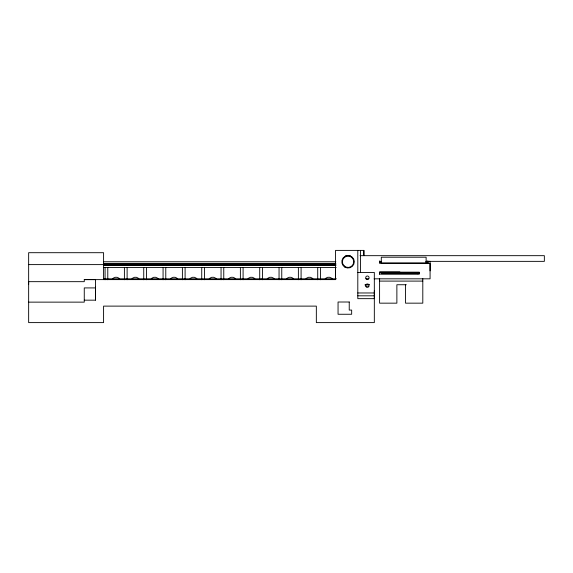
<?xml version="1.0" encoding="UTF-8"?>
<svg xmlns="http://www.w3.org/2000/svg" width="573" height="573" viewBox="0 0 573 573"><rect width="100%" height="100%" fill="white"/><g stroke="black" fill="none" stroke-linecap="round" stroke-linejoin="round"><path stroke-width="0.86" d="M84.267 300.166L95.44 300.166L95.447 279.617L84.267 279.624L84.267 281.672L28.65 281.665L28.65 322.606L103.584 322.606L103.584 306.118L316.339 306.118L316.339 322.606L374.327 322.606L374.327 290.697M357.803 250.394L357.803 298.655L374.327 298.655L374.327 272.454L357.803 272.454M360.453 272.454L360.453 250.394M363.869 250.394L363.869 255.644L363.869 250.394L335.556 250.394L335.556 279.617L84.267 279.617M379.591 278.535L379.591 281.099L422.802 281.099M379.591 274.266L379.591 272.161L419.286 272.161L419.286 274.095L379.591 274.095L379.591 271.989L399.918 271.989M381.296 272.562L381.296 273.701L419.393 273.701M430.079 270.857L430.079 264.031M345.712 255.673L350.189 255.673M360.03 255.673L544.35 255.673L544.35 261.36L426.018 261.36M426.104 261.36L430.079 261.36L430.079 278.822L374.112 278.822M379.591 261.36L381.382 261.36M103.656 261.768L335.878 261.768M426.119 261.761L428.497 261.761M379.591 262.355L381.296 262.355M428.497 262.95L381.296 262.95L381.296 257.213L426.119 257.213L426.119 262.95M430.079 263.344L379.591 263.351L379.591 260.93M103.656 263.702L335.878 263.702M103.656 264.182L335.878 264.182M28.65 264.611L103.591 264.611M103.656 265.041L335.878 265.041M103.656 265.521L335.878 265.521M103.656 267.455L336.222 267.455M379.591 272.562L419.393 272.562M103.584 278.822L336.387 278.822M365.918 278.822L368.783 278.822M365.022 284.509L369.499 284.509M406.307 284.738L396.874 284.738L396.874 303.16L379.591 303.16L379.591 278.7M95.44 287.918L84.267 287.918L84.267 302.136L28.65 302.136M357.803 292.968L374.327 292.968M357.803 295.811L374.327 295.811M261.983 278.822L262.642 279.481M184.664 278.822L185.323 279.481M107.337 278.822L107.996 279.481M427.809 260.93L427.802 263.351M422.802 278.628L422.802 303.16L405.519 303.16L405.519 284.738M335.563 267.455L335.563 278.822M320.422 267.419L320.422 279.739M317.714 267.419L317.714 279.739M301.09 267.419L301.09 279.739M298.383 267.419L298.383 279.739M281.758 267.419L281.758 279.739M279.051 267.419L279.051 279.739M262.427 267.419L262.427 279.739M259.719 267.419L259.719 279.739M243.095 267.419L243.095 279.739M240.388 267.419L240.388 279.739M223.764 267.419L223.764 279.739M221.056 267.419L221.056 279.739M204.432 267.419L204.432 279.739M201.725 267.419L201.725 279.739M185.1 267.419L185.1 279.739M182.4 267.419L182.4 279.739M165.776 267.419L165.776 279.739M163.069 267.419L163.069 279.739M146.444 267.419L146.444 279.739M143.737 267.419L143.737 279.739M127.113 267.419L127.113 279.739M124.405 267.419L124.405 279.739M107.781 267.419L107.781 279.739M105.074 267.419L105.074 279.739M103.591 279.617L103.591 252.7L28.65 252.7L28.65 284.509M95.44 287.159L95.44 300.166M266.86 279.431A4.484 4.484 0 0 1 274.617 279.431M286.192 279.431A4.484 4.484 0 0 1 293.949 279.431M247.529 279.431A4.484 4.484 0 0 1 255.286 279.431M228.197 279.431A4.484 4.484 0 0 1 235.954 279.431M368.554 285.991A4.484 4.484 0 0 1 365.151 285.547M324.848 279.431A4.484 4.484 0 0 1 332.612 279.431M305.524 279.431A4.484 4.484 0 0 1 313.281 279.431M170.202 279.431A4.484 4.484 0 0 1 177.967 279.431M189.534 279.431A4.484 4.484 0 0 1 197.298 279.431M112.215 279.431A4.484 4.484 0 0 1 119.972 279.431M131.546 279.431A4.484 4.484 0 0 1 139.303 279.431M208.866 279.431A4.484 4.484 0 0 1 216.63 279.431M150.878 279.431A4.484 4.484 0 0 1 158.635 279.431M417.688 272.562L417.688 273.701L417.688 272.562M349.236 302.007L338.056 302.007L338.056 314.262L351.664 314.262L351.664 310.079L349.236 310.079L349.236 302.007M366.19 278.893A1.705 1.705 0 0 0 369.041 278.127A1.705 1.705 0 0 0 366.949 276.043A1.705 1.705 0 0 0 366.19 278.893M366.19 286.851A1.705 1.705 0 0 0 369.041 286.092A1.705 1.705 0 0 0 366.949 284A1.705 1.705 0 0 0 366.19 286.851M344.939 267.183A6.253 6.253 0 0 0 354.315 261.768A6.253 6.253 0 0 0 344.939 256.353A6.253 6.253 0 0 0 344.939 267.183M344.044 265.786A5.687 5.687 0 0 0 353.555 263.236A5.687 5.687 0 0 0 346.593 256.274A5.687 5.687 0 0 0 344.044 265.786"/></g></svg>
